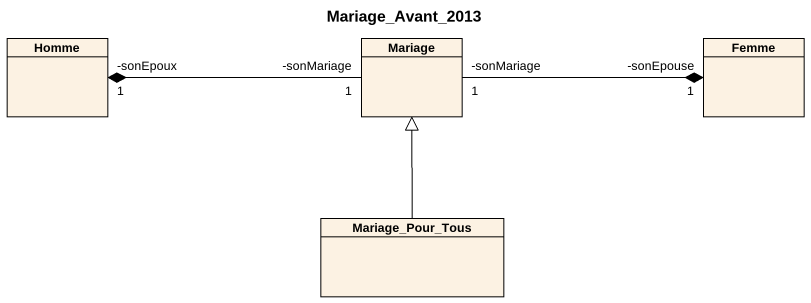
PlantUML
@startuml
title Mariage_Avant_2013
hide circle
hide empty members
class Homme
class Mariage
class Femme
class Mariage_Pour_Tous
Mariage "-sonMariage\n1" -left-* "-sonEpoux\n1" Homme
Mariage "-sonMariage\n1" -right-* "-sonEpouse\n1" Femme
Mariage_Pour_Tous -up-|> Mariage
@enduml
